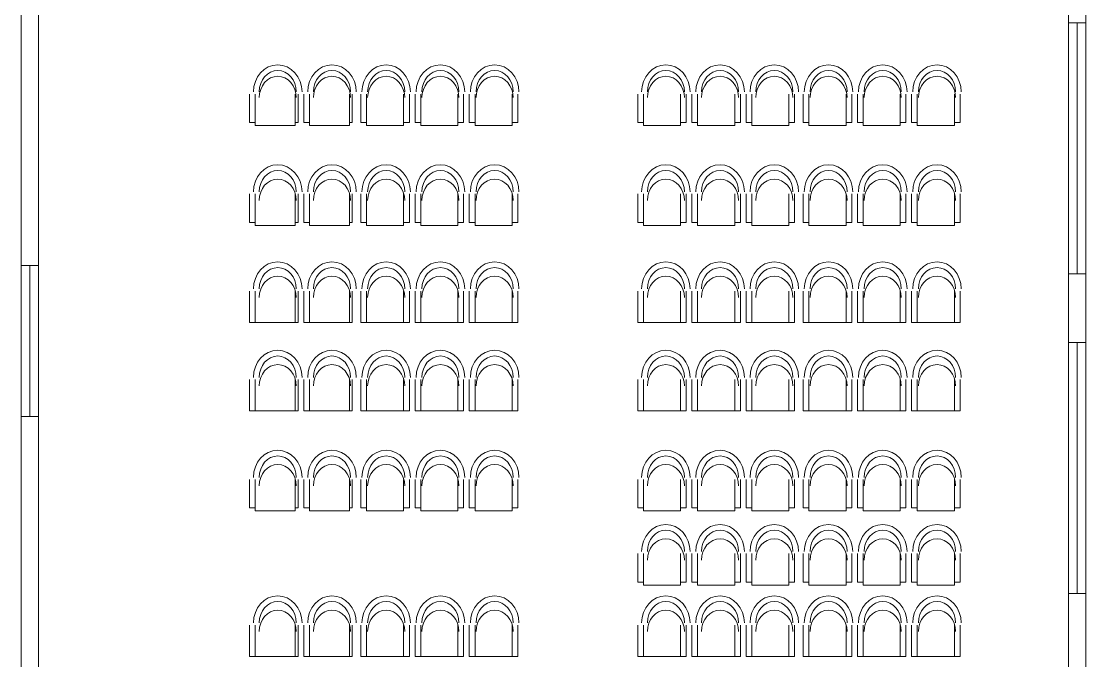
# Model space of a CAD drawing. Header units: inches. Extents: x 1969 to 240164, y 1364 to 46451.
# Drawn here: x 30834 to 32106, y 20771 to 21535 of the extents above; entities that cross this region are included whole.
import ezdxf

# ---------------------------------------------------------------- set-up
doc = ezdxf.new("R2010")
doc.units = ezdxf.units.IN
doc.header["$MEASUREMENT"] = 0
doc.layers.add('PDF_0', color=7, linetype='Continuous')

msp = doc.modelspace()

# ---------------------------------------------------------------- linework, layer by layer
at = {"layer": 'PDF_0', "lineweight": 0}
for points in [[(30854.5, 20346.7), (30854.5, 20527.3), (30854.5, 20765.9), (30854.5, 21062.5), (30854.5, 21243.1), (30834.1, 21243.1), (30834.1, 21686.3), (30834.1, 21880.6), (30834.1, 21982.8), (30854.5, 21982.8), (30834.1, 21982.8), (30834.1, 22163.5), (30854.5, 22163.5), (30834.1, 22163.5), (30854.5, 22163.5), (30834.1, 22163.5), (30854.5, 22163.5), (30854.5, 21982.8), (30834.1, 21982.8), (30854.5, 21982.8), (30854.5, 21880.6), (30854.5, 21686.3), (30854.5, 21243.1)], [(32085.1, 21771.5), (32085.1, 21532.9)], [(32105.5, 21771.5), (32105.5, 21532.9)], [(32085.1, 21532.9), (32105.5, 21532.9)], [(32105.5, 21532.9), (32085.1, 21532.9)], [(32085.1, 21532.9), (32105.5, 21532.9)], [(32105.5, 21532.9), (32085.1, 21532.9)], [(32085.1, 21532.9), (32085.1, 21232.9)], [(32095.3, 21532.9), (32095.3, 21232.9)], [(32105.5, 21532.9), (32105.5, 21232.9)], [(31106.8, 21447.7), (31106.8, 21413.6), (31113.6, 21413.6)], [(31161.3, 21447.7), (31161.3, 21410.2), (31113.6, 21410.2), (31113.6, 21447.7)], [(31164.7, 21447.7), (31164.7, 21413.6), (31161.3, 21413.6)], [(31171.5, 21447.7), (31171.5, 21413.6), (31178.4, 21413.6)], [(31226.1, 21447.7), (31226.1, 21410.2), (31178.4, 21410.2), (31178.4, 21447.7)], [(31229.5, 21447.7), (31229.5, 21413.6), (31226.1, 21413.6)], [(31239.7, 21447.7), (31239.7, 21413.6), (31246.5, 21413.6)], [(31290.8, 21447.7), (31290.8, 21410.2), (31246.5, 21410.2), (31246.5, 21447.7)], [(31297.7, 21447.7), (31297.7, 21413.6), (31290.8, 21413.6)], [(31304.5, 21447.7), (31304.5, 21413.6), (31311.3, 21413.6)], [(31355.6, 21447.7), (31355.6, 21410.2), (31311.3, 21410.2), (31311.3, 21447.7)], [(31362.4, 21447.7), (31362.4, 21413.6), (31355.6, 21413.6)], [(31369.2, 21447.7), (31369.2, 21413.6), (31376.1, 21413.6)], [(31420.4, 21447.7), (31420.4, 21410.2), (31376.1, 21410.2), (31376.1, 21447.7)], [(31427.2, 21447.7), (31427.2, 21413.6), (31420.4, 21413.6)], [(31570.4, 21447.7), (31570.4, 21413.6), (31577.2, 21413.6)], [(31577.2, 21447.7), (31577.2, 21410.2), (31621.5, 21410.2), (31621.5, 21447.7)], [(31628.3, 21447.7), (31628.3, 21413.6), (31621.5, 21413.6)], [(31635.1, 21447.7), (31635.1, 21413.6), (31641.9, 21413.6)], [(31641.9, 21447.7), (31641.9, 21410.2), (31686.3, 21410.2), (31686.3, 21447.7)], [(31693.1, 21447.7), (31693.1, 21413.6), (31686.3, 21413.6)], [(31699.9, 21447.7), (31699.9, 21413.6), (31706.7, 21413.6)], [(31706.7, 21447.7), (31706.7, 21410.2), (31751, 21410.2), (31751, 21447.7)], [(31757.8, 21447.7), (31757.8, 21413.6), (31751, 21413.6)], [(31768.1, 21447.7), (31768.1, 21413.6), (31774.9, 21413.6)], [(31774.9, 21447.7), (31774.9, 21410.2), (31819.2, 21410.2), (31819.2, 21447.7)], [(31826, 21447.7), (31826, 21413.6), (31819.2, 21413.6)], [(31832.8, 21447.7), (31832.8, 21413.6), (31839.6, 21413.6)], [(31839.6, 21447.7), (31839.6, 21410.2), (31884, 21410.2), (31884, 21447.7)], [(31890.8, 21447.7), (31890.8, 21413.6), (31884, 21413.6)], [(31897.6, 21447.7), (31897.6, 21413.6), (31904.4, 21413.6)], [(31904.4, 21447.7), (31904.4, 21410.2), (31948.7, 21410.2), (31948.7, 21447.7)], [(31955.5, 21447.7), (31955.5, 21413.6), (31948.7, 21413.6)], [(31106.8, 21328.4), (31106.8, 21294.3), (31113.6, 21294.3)], [(31161.3, 21328.4), (31161.3, 21290.9), (31113.6, 21290.9), (31113.6, 21328.4)], [(31164.7, 21328.4), (31164.7, 21294.3), (31161.3, 21294.3)], [(31171.5, 21328.4), (31171.5, 21294.3), (31178.4, 21294.3)], [(31226.1, 21328.4), (31226.1, 21290.9), (31178.4, 21290.9), (31178.4, 21328.4)], [(31229.5, 21328.4), (31229.5, 21294.3), (31226.1, 21294.3)], [(31239.7, 21328.4), (31239.7, 21294.3), (31246.5, 21294.3)], [(31290.8, 21328.4), (31290.8, 21290.9), (31246.5, 21290.9), (31246.5, 21328.4)], [(31297.7, 21328.4), (31297.7, 21294.3), (31290.8, 21294.3)], [(31304.5, 21328.4), (31304.5, 21294.3), (31311.3, 21294.3)], [(31355.6, 21328.4), (31355.6, 21290.9), (31311.3, 21290.9), (31311.3, 21328.4)], [(31362.4, 21328.4), (31362.4, 21294.3), (31355.6, 21294.3)], [(31369.2, 21328.4), (31369.2, 21294.3), (31376.1, 21294.3)], [(31420.4, 21328.4), (31420.4, 21290.9), (31376.1, 21290.9), (31376.1, 21328.4)], [(31427.2, 21328.4), (31427.2, 21294.3), (31420.4, 21294.3)], [(31570.4, 21328.4), (31570.4, 21294.3), (31577.2, 21294.3)], [(31577.2, 21328.4), (31577.2, 21290.9), (31621.5, 21290.9), (31621.5, 21328.4)], [(31628.3, 21328.4), (31628.3, 21294.3), (31621.5, 21294.3)], [(31635.1, 21328.4), (31635.1, 21294.3), (31641.9, 21294.3)], [(31641.9, 21328.4), (31641.9, 21290.9), (31686.3, 21290.9), (31686.3, 21328.4)], [(31693.1, 21328.4), (31693.1, 21294.3), (31686.3, 21294.3)], [(31699.9, 21328.4), (31699.9, 21294.3), (31706.7, 21294.3)], [(31706.7, 21328.4), (31706.7, 21290.9), (31751, 21290.9), (31751, 21328.4)], [(31757.8, 21328.4), (31757.8, 21294.3), (31751, 21294.3)], [(31768.1, 21328.4), (31768.1, 21294.3), (31774.9, 21294.3)], [(31774.9, 21328.4), (31774.9, 21290.9), (31819.2, 21290.9), (31819.2, 21328.4)], [(31826, 21328.4), (31826, 21294.3), (31819.2, 21294.3)], [(31832.8, 21328.4), (31832.8, 21294.3), (31839.6, 21294.3)], [(31839.6, 21328.4), (31839.6, 21290.9), (31884, 21290.9), (31884, 21328.4)], [(31890.8, 21328.4), (31890.8, 21294.3), (31884, 21294.3)], [(31897.6, 21328.4), (31897.6, 21294.3), (31904.4, 21294.3)], [(31904.4, 21328.4), (31904.4, 21290.9), (31948.7, 21290.9), (31948.7, 21328.4)], [(31955.5, 21328.4), (31955.5, 21294.3), (31948.7, 21294.3)], [(30834.1, 21062.5), (30834.1, 21243.1)], [(30844.3, 21062.5), (30844.3, 21243.1)], [(32085.1, 21232.9), (32085.1, 21151.1)], [(32085.1, 21232.9), (32085.1, 21151.1)], [(32085.1, 21232.9), (32085.1, 21151.1)], [(32085.1, 21232.9), (32105.5, 21232.9), (32105.5, 21151.1), (32105.5, 20851.1)], [(31106.8, 21212.5), (31106.8, 21175), (31113.6, 21175)], [(31161.3, 21212.5), (31161.3, 21175), (31113.6, 21175), (31113.6, 21212.5)], [(31164.7, 21212.5), (31164.7, 21175), (31161.3, 21175)], [(31171.5, 21212.5), (31171.5, 21175), (31178.4, 21175)], [(31226.1, 21212.5), (31226.1, 21175), (31178.4, 21175), (31178.4, 21212.5)], [(31229.5, 21212.5), (31229.5, 21175), (31226.1, 21175)], [(31239.7, 21212.5), (31239.7, 21175), (31246.5, 21175)], [(31290.8, 21212.5), (31290.8, 21175), (31246.5, 21175), (31246.5, 21212.5)], [(31297.7, 21212.5), (31297.7, 21175), (31290.8, 21175)], [(31304.5, 21212.5), (31304.5, 21175), (31311.3, 21175)], [(31355.6, 21212.5), (31355.6, 21175), (31311.3, 21175), (31311.3, 21212.5)], [(31362.4, 21212.5), (31362.4, 21175), (31355.6, 21175)], [(31369.2, 21212.5), (31369.2, 21175), (31376.1, 21175)], [(31420.4, 21212.5), (31420.4, 21175), (31376.1, 21175), (31376.1, 21212.5)], [(31427.2, 21212.5), (31427.2, 21175), (31420.4, 21175)], [(31570.4, 21212.5), (31570.4, 21175), (31577.2, 21175)], [(31577.2, 21212.5), (31577.2, 21175), (31621.5, 21175), (31621.5, 21212.5)], [(31628.3, 21212.5), (31628.3, 21175), (31621.5, 21175)], [(31635.1, 21212.5), (31635.1, 21175), (31641.9, 21175)], [(31641.9, 21212.5), (31641.9, 21175), (31686.3, 21175), (31686.3, 21212.5)], [(31693.1, 21212.5), (31693.1, 21175), (31686.3, 21175)], [(31699.9, 21212.5), (31699.9, 21175), (31706.7, 21175)], [(31706.7, 21212.5), (31706.7, 21175), (31751, 21175), (31751, 21212.5)], [(31757.8, 21212.5), (31757.8, 21175), (31751, 21175)], [(31768.1, 21212.5), (31768.1, 21175), (31774.9, 21175)], [(31774.9, 21212.5), (31774.9, 21175), (31819.2, 21175), (31819.2, 21212.5)], [(31826, 21212.5), (31826, 21175), (31819.2, 21175)], [(31832.8, 21212.5), (31832.8, 21175), (31839.6, 21175)], [(31839.6, 21212.5), (31839.6, 21175), (31884, 21175), (31884, 21212.5)], [(31890.8, 21212.5), (31890.8, 21175), (31884, 21175)], [(31897.6, 21212.5), (31897.6, 21175), (31904.4, 21175)], [(31904.4, 21212.5), (31904.4, 21175), (31948.7, 21175), (31948.7, 21212.5)], [(31955.5, 21212.5), (31955.5, 21175), (31948.7, 21175)], [(32085.1, 21151.1), (32105.5, 21151.1)], [(32085.1, 21151.1), (32105.5, 21151.1)], [(32085.1, 20851.1), (32085.1, 21151.1)], [(32095.3, 20851.1), (32095.3, 21151.1)], [(31106.8, 21106.8), (31106.8, 21069.3), (31113.6, 21069.3)], [(31161.3, 21106.8), (31161.3, 21069.3), (31113.6, 21069.3), (31113.6, 21106.8)], [(31164.7, 21106.8), (31164.7, 21069.3), (31161.3, 21069.3)], [(31171.5, 21106.8), (31171.5, 21069.3), (31178.4, 21069.3)], [(31226.1, 21106.8), (31226.1, 21069.3), (31178.4, 21069.3), (31178.4, 21106.8)], [(31229.5, 21106.8), (31229.5, 21069.3), (31226.1, 21069.3)], [(31239.7, 21106.8), (31239.7, 21069.3), (31246.5, 21069.3)], [(31290.8, 21106.8), (31290.8, 21069.3), (31246.5, 21069.3), (31246.5, 21106.8)], [(31297.7, 21106.8), (31297.7, 21069.3), (31290.8, 21069.3)], [(31304.5, 21106.8), (31304.5, 21069.3), (31311.3, 21069.3)], [(31355.6, 21106.8), (31355.6, 21069.3), (31311.3, 21069.3), (31311.3, 21106.8)], [(31362.4, 21106.8), (31362.4, 21069.3), (31355.6, 21069.3)], [(31369.2, 21106.8), (31369.2, 21069.3), (31376.1, 21069.3)], [(31420.4, 21106.8), (31420.4, 21069.3), (31376.1, 21069.3), (31376.1, 21106.8)], [(31427.2, 21106.8), (31427.2, 21069.3), (31420.4, 21069.3)], [(31570.4, 21106.8), (31570.4, 21069.3), (31577.2, 21069.3)], [(31577.2, 21106.8), (31577.2, 21069.3), (31621.5, 21069.3), (31621.5, 21106.8)], [(31628.3, 21106.8), (31628.3, 21069.3), (31621.5, 21069.3)], [(31635.1, 21106.8), (31635.1, 21069.3), (31641.9, 21069.3)], [(31641.9, 21106.8), (31641.9, 21069.3), (31686.3, 21069.3), (31686.3, 21106.8)], [(31693.1, 21106.8), (31693.1, 21069.3), (31686.3, 21069.3)], [(31699.9, 21106.8), (31699.9, 21069.3), (31706.7, 21069.3)], [(31706.7, 21106.8), (31706.7, 21069.3), (31751, 21069.3), (31751, 21106.8)], [(31757.8, 21106.8), (31757.8, 21069.3), (31751, 21069.3)], [(31768.1, 21106.8), (31768.1, 21069.3), (31774.9, 21069.3)], [(31774.9, 21106.8), (31774.9, 21069.3), (31819.2, 21069.3), (31819.2, 21106.8)], [(31826, 21106.8), (31826, 21069.3), (31819.2, 21069.3)], [(31832.8, 21106.8), (31832.8, 21069.3), (31839.6, 21069.3)], [(31839.6, 21106.8), (31839.6, 21069.3), (31884, 21069.3), (31884, 21106.8)], [(31890.8, 21106.8), (31890.8, 21069.3), (31884, 21069.3)], [(31897.6, 21106.8), (31897.6, 21069.3), (31904.4, 21069.3)], [(31904.4, 21106.8), (31904.4, 21069.3), (31948.7, 21069.3), (31948.7, 21106.8)], [(31955.5, 21106.8), (31955.5, 21069.3), (31948.7, 21069.3)], [(30854.5, 20527.3), (30834.1, 20527.3), (30834.1, 20765.9), (30834.1, 21062.5), (30854.5, 21062.5)], [(31106.8, 20987.5), (31106.8, 20953.4), (31113.6, 20953.4)], [(31161.3, 20987.5), (31161.3, 20950), (31113.6, 20950), (31113.6, 20987.5)], [(31164.7, 20987.5), (31164.7, 20953.4), (31161.3, 20953.4)], [(31171.5, 20987.5), (31171.5, 20953.4), (31178.4, 20953.4)], [(31226.1, 20987.5), (31226.1, 20950), (31178.4, 20950), (31178.4, 20987.5)], [(31229.5, 20987.5), (31229.5, 20953.4), (31226.1, 20953.4)], [(31239.7, 20987.5), (31239.7, 20953.4), (31246.5, 20953.4)], [(31290.8, 20987.5), (31290.8, 20950), (31246.5, 20950), (31246.5, 20987.5)], [(31297.7, 20987.5), (31297.7, 20953.4), (31290.8, 20953.4)], [(31304.5, 20987.5), (31304.5, 20953.4), (31311.3, 20953.4)], [(31355.6, 20987.5), (31355.6, 20950), (31311.3, 20950), (31311.3, 20987.5)], [(31362.4, 20987.5), (31362.4, 20953.4), (31355.6, 20953.4)], [(31369.2, 20987.5), (31369.2, 20953.4), (31376.1, 20953.4)], [(31420.4, 20987.5), (31420.4, 20950), (31376.1, 20950), (31376.1, 20987.5)], [(31427.2, 20987.5), (31427.2, 20953.4), (31420.4, 20953.4)], [(31570.4, 20987.5), (31570.4, 20953.4), (31577.2, 20953.4)], [(31577.2, 20987.5), (31577.2, 20950), (31621.5, 20950), (31621.5, 20987.5)], [(31628.3, 20987.5), (31628.3, 20953.4), (31621.5, 20953.4)], [(31635.1, 20987.5), (31635.1, 20953.4), (31641.9, 20953.4)], [(31641.9, 20987.5), (31641.9, 20950), (31686.3, 20950), (31686.3, 20987.5)], [(31693.1, 20987.5), (31693.1, 20953.4), (31686.3, 20953.4)], [(31699.9, 20987.5), (31699.9, 20953.4), (31706.7, 20953.4)], [(31706.7, 20987.5), (31706.7, 20950), (31751, 20950), (31751, 20987.5)], [(31757.8, 20987.5), (31757.8, 20953.4), (31751, 20953.4)], [(31768.1, 20987.5), (31768.1, 20953.4), (31774.9, 20953.4)], [(31774.9, 20987.5), (31774.9, 20950), (31819.2, 20950), (31819.2, 20987.5)], [(31826, 20987.5), (31826, 20953.4), (31819.2, 20953.4)], [(31832.8, 20987.5), (31832.8, 20953.4), (31839.6, 20953.4)], [(31839.6, 20987.5), (31839.6, 20950), (31884, 20950), (31884, 20987.5)], [(31890.8, 20987.5), (31890.8, 20953.4), (31884, 20953.4)], [(31897.6, 20987.5), (31897.6, 20953.4), (31904.4, 20953.4)], [(31904.4, 20987.5), (31904.4, 20950), (31948.7, 20950), (31948.7, 20987.5)], [(31955.5, 20987.5), (31955.5, 20953.4), (31948.7, 20953.4)], [(31570.4, 20898.9), (31570.4, 20864.8), (31577.2, 20864.8)], [(31577.2, 20898.9), (31577.2, 20861.4), (31621.5, 20861.4), (31621.5, 20898.9)], [(31628.3, 20898.9), (31628.3, 20864.8), (31621.5, 20864.8)], [(31635.1, 20898.9), (31635.1, 20864.8), (31641.9, 20864.8)], [(31641.9, 20898.9), (31641.9, 20861.4), (31686.3, 20861.4), (31686.3, 20898.9)], [(31693.1, 20898.9), (31693.1, 20864.8), (31686.3, 20864.8)], [(31699.9, 20898.9), (31699.9, 20864.8), (31706.7, 20864.8)], [(31706.7, 20898.9), (31706.7, 20861.4), (31751, 20861.4), (31751, 20898.9)], [(31757.8, 20898.9), (31757.8, 20864.8), (31751, 20864.8)], [(31768.1, 20898.9), (31768.1, 20864.8), (31774.9, 20864.8)], [(31774.9, 20898.9), (31774.9, 20861.4), (31819.2, 20861.4), (31819.2, 20898.9)], [(31826, 20898.9), (31826, 20864.8), (31819.2, 20864.8)], [(31832.8, 20898.9), (31832.8, 20864.8), (31839.6, 20864.8)], [(31839.6, 20898.9), (31839.6, 20861.4), (31884, 20861.4), (31884, 20898.9)], [(31890.8, 20898.9), (31890.8, 20864.8), (31884, 20864.8)], [(31897.6, 20898.9), (31897.6, 20864.8), (31904.4, 20864.8)], [(31904.4, 20898.9), (31904.4, 20861.4), (31948.7, 20861.4), (31948.7, 20898.9)], [(31955.5, 20898.9), (31955.5, 20864.8), (31948.7, 20864.8)], [(32085.1, 20585.3), (32105.5, 20585.3), (32085.1, 20585.3), (32105.5, 20585.3), (32105.5, 20851.1), (32085.1, 20851.1), (32085.1, 20585.3), (32085.1, 20285.3), (32105.5, 20285.3), (32085.1, 20285.3), (32105.5, 20285.3), (32085.1, 20285.3), (32105.5, 20285.3), (32105.5, 20104.6), (32105.5, 20067.1), (32085.1, 20067.1), (32085.1, 20104.6)], [(31106.8, 20813.6), (31106.8, 20776.1), (31113.6, 20776.1)], [(31161.3, 20813.6), (31161.3, 20776.1), (31113.6, 20776.1), (31113.6, 20813.6)], [(31164.7, 20813.6), (31164.7, 20776.1), (31161.3, 20776.1)], [(31171.5, 20813.6), (31171.5, 20776.1), (31178.4, 20776.1)], [(31226.1, 20813.6), (31226.1, 20776.1), (31178.4, 20776.1), (31178.4, 20813.6)], [(31229.5, 20813.6), (31229.5, 20776.1), (31226.1, 20776.1)], [(31239.7, 20813.6), (31239.7, 20776.1), (31246.5, 20776.1)], [(31290.8, 20813.6), (31290.8, 20776.1), (31246.5, 20776.1), (31246.5, 20813.6)], [(31297.7, 20813.6), (31297.7, 20776.1), (31290.8, 20776.1)], [(31304.5, 20813.6), (31304.5, 20776.1), (31311.3, 20776.1)], [(31355.6, 20813.6), (31355.6, 20776.1), (31311.3, 20776.1), (31311.3, 20813.6)], [(31362.4, 20813.6), (31362.4, 20776.1), (31355.6, 20776.1)], [(31369.2, 20813.6), (31369.2, 20776.1), (31376.1, 20776.1)], [(31420.4, 20813.6), (31420.4, 20776.1), (31376.1, 20776.1), (31376.1, 20813.6)], [(31427.2, 20813.6), (31427.2, 20776.1), (31420.4, 20776.1)], [(31570.4, 20813.6), (31570.4, 20776.1), (31577.2, 20776.1)], [(31577.2, 20813.6), (31577.2, 20776.1), (31621.5, 20776.1), (31621.5, 20813.6)], [(31628.3, 20813.6), (31628.3, 20776.1), (31621.5, 20776.1)], [(31635.1, 20813.6), (31635.1, 20776.1), (31641.9, 20776.1)], [(31641.9, 20813.6), (31641.9, 20776.1), (31686.3, 20776.1), (31686.3, 20813.6)], [(31693.1, 20813.6), (31693.1, 20776.1), (31686.3, 20776.1)], [(31699.9, 20813.6), (31699.9, 20776.1), (31706.7, 20776.1)], [(31706.7, 20813.6), (31706.7, 20776.1), (31751, 20776.1), (31751, 20813.6)], [(31757.8, 20813.6), (31757.8, 20776.1), (31751, 20776.1)], [(31768.1, 20813.6), (31768.1, 20776.1), (31774.9, 20776.1)], [(31774.9, 20813.6), (31774.9, 20776.1), (31819.2, 20776.1), (31819.2, 20813.6)], [(31826, 20813.6), (31826, 20776.1), (31819.2, 20776.1)], [(31832.8, 20813.6), (31832.8, 20776.1), (31839.6, 20776.1)], [(31839.6, 20813.6), (31839.6, 20776.1), (31884, 20776.1), (31884, 20813.6)], [(31890.8, 20813.6), (31890.8, 20776.1), (31884, 20776.1)], [(31897.6, 20813.6), (31897.6, 20776.1), (31904.4, 20776.1)], [(31904.4, 20813.6), (31904.4, 20776.1), (31948.7, 20776.1), (31948.7, 20813.6)], [(31955.5, 20813.6), (31955.5, 20776.1), (31948.7, 20776.1)]]:
    msp.add_lwpolyline(points, dxfattribs=at)
for points in [[(32105.5, 21151.1), (32105.5, 21232.9)], [(32085.1, 20851.1), (32105.5, 20851.1)], [(32085.1, 20851.1), (32105.5, 20851.1)]]:
    msp.add_lwpolyline(points, close=True, dxfattribs=at)
for points in [[(31140.4, 21482.6), (31124.4, 21482.6), (31111.4, 21468.1), (31111.4, 21450.2)], [(31140.4, 21475.8), (31128.2, 21475.8), (31118.3, 21464.3), (31118.3, 21450.2)], [(31169.4, 21450.2), (31169.4, 21468.1), (31156.4, 21482.6), (31140.4, 21482.6)], [(31162.6, 21450.2), (31162.6, 21464.3), (31152.6, 21475.8), (31140.4, 21475.8)], [(31205.2, 21482.6), (31189.2, 21482.6), (31176.2, 21468.1), (31176.2, 21450.2)], [(31205.2, 21475.8), (31192.9, 21475.8), (31183, 21464.3), (31183, 21450.2)], [(31234.2, 21450.2), (31234.2, 21468.1), (31221.2, 21482.6), (31205.2, 21482.6)], [(31227.3, 21450.2), (31227.3, 21464.3), (31217.4, 21475.8), (31205.2, 21475.8)], [(31269.9, 21482.6), (31253.9, 21482.6), (31241, 21468.1), (31241, 21450.2)], [(31269.9, 21475.8), (31257.7, 21475.8), (31247.8, 21464.3), (31247.8, 21450.2)], [(31298.9, 21450.2), (31298.9, 21468.1), (31285.9, 21482.6), (31269.9, 21482.6)], [(31292.1, 21450.2), (31292.1, 21464.3), (31282.2, 21475.8), (31269.9, 21475.8)], [(31334.7, 21482.6), (31318.7, 21482.6), (31305.7, 21468.1), (31305.7, 21450.2)], [(31334.7, 21475.8), (31322.5, 21475.8), (31312.6, 21464.3), (31312.6, 21450.2)], [(31363.7, 21450.2), (31363.7, 21468.1), (31350.7, 21482.6), (31334.7, 21482.6)], [(31356.9, 21450.2), (31356.9, 21464.3), (31347, 21475.8), (31334.7, 21475.8)], [(31399.5, 21482.6), (31383.5, 21482.6), (31370.5, 21468.1), (31370.5, 21450.2)], [(31399.5, 21475.8), (31387.2, 21475.8), (31377.3, 21464.3), (31377.3, 21450.2)], [(31428.5, 21450.2), (31428.5, 21468.1), (31415.5, 21482.6), (31399.5, 21482.6)], [(31421.6, 21450.2), (31421.6, 21464.3), (31411.7, 21475.8), (31399.5, 21475.8)], [(31604, 21482.6), (31588, 21482.6), (31575, 21468.1), (31575, 21450.2)], [(31604, 21475.8), (31591.8, 21475.8), (31581.9, 21464.3), (31581.9, 21450.2)], [(31633, 21450.2), (31633, 21468.1), (31620, 21482.6), (31604, 21482.6)], [(31626.2, 21450.2), (31626.2, 21464.3), (31616.3, 21475.8), (31604, 21475.8)], [(31668.8, 21482.6), (31652.8, 21482.6), (31639.8, 21468.1), (31639.8, 21450.2)], [(31668.8, 21475.8), (31656.5, 21475.8), (31646.6, 21464.3), (31646.6, 21450.2)], [(31697.8, 21450.2), (31697.8, 21468.1), (31684.8, 21482.6), (31668.8, 21482.6)], [(31690.9, 21450.2), (31690.9, 21464.3), (31681, 21475.8), (31668.8, 21475.8)], [(31733.5, 21482.6), (31717.5, 21482.6), (31704.6, 21468.1), (31704.6, 21450.2)], [(31733.5, 21475.8), (31721.3, 21475.8), (31711.4, 21464.3), (31711.4, 21450.2)], [(31762.5, 21450.2), (31762.5, 21468.1), (31749.6, 21482.6), (31733.5, 21482.6)], [(31755.7, 21450.2), (31755.7, 21464.3), (31745.8, 21475.8), (31733.5, 21475.8)], [(31798.3, 21482.6), (31782.3, 21482.6), (31769.3, 21468.1), (31769.3, 21450.2)], [(31798.3, 21475.8), (31786.1, 21475.8), (31776.2, 21464.3), (31776.2, 21450.2)], [(31827.3, 21450.2), (31827.3, 21468.1), (31814.3, 21482.6), (31798.3, 21482.6)], [(31820.5, 21450.2), (31820.5, 21464.3), (31810.6, 21475.8), (31798.3, 21475.8)], [(31863.1, 21482.6), (31847.1, 21482.6), (31834.1, 21468.1), (31834.1, 21450.2)], [(31863.1, 21475.8), (31850.8, 21475.8), (31840.9, 21464.3), (31840.9, 21450.2)], [(31892.1, 21450.2), (31892.1, 21468.1), (31879.1, 21482.6), (31863.1, 21482.6)], [(31885.2, 21450.2), (31885.2, 21464.3), (31875.3, 21475.8), (31863.1, 21475.8)], [(31927.9, 21482.6), (31911.8, 21482.6), (31898.9, 21468.1), (31898.9, 21450.2)], [(31927.9, 21475.8), (31915.6, 21475.8), (31905.7, 21464.3), (31905.7, 21450.2)], [(31956.8, 21450.2), (31956.8, 21468.1), (31943.9, 21482.6), (31927.9, 21482.6)], [(31950, 21450.2), (31950, 21464.3), (31940.1, 21475.8), (31927.9, 21475.8)], [(31140.4, 21468.9), (31128.2, 21468.9), (31118.3, 21457.5), (31118.3, 21443.4)], [(31162.6, 21443.4), (31162.6, 21457.5), (31152.6, 21468.9), (31140.4, 21468.9)], [(31205.2, 21468.9), (31192.9, 21468.9), (31183, 21457.5), (31183, 21443.4)], [(31227.3, 21443.4), (31227.3, 21457.5), (31217.4, 21468.9), (31205.2, 21468.9)], [(31269.9, 21468.9), (31257.7, 21468.9), (31247.8, 21457.5), (31247.8, 21443.4)], [(31292.1, 21443.4), (31292.1, 21457.5), (31282.2, 21468.9), (31269.9, 21468.9)], [(31334.7, 21468.9), (31322.5, 21468.9), (31312.6, 21457.5), (31312.6, 21443.4)], [(31356.9, 21443.4), (31356.9, 21457.5), (31347, 21468.9), (31334.7, 21468.9)], [(31399.5, 21468.9), (31387.2, 21468.9), (31377.3, 21457.5), (31377.3, 21443.4)], [(31421.6, 21443.4), (31421.6, 21457.5), (31411.7, 21468.9), (31399.5, 21468.9)], [(31604, 21468.9), (31591.8, 21468.9), (31581.9, 21457.5), (31581.9, 21443.4)], [(31626.2, 21443.4), (31626.2, 21457.5), (31616.3, 21468.9), (31604, 21468.9)], [(31668.8, 21468.9), (31656.5, 21468.9), (31646.6, 21457.5), (31646.6, 21443.4)], [(31690.9, 21443.4), (31690.9, 21457.5), (31681, 21468.9), (31668.8, 21468.9)], [(31733.5, 21468.9), (31721.3, 21468.9), (31711.4, 21457.5), (31711.4, 21443.4)], [(31755.7, 21443.4), (31755.7, 21457.5), (31745.8, 21468.9), (31733.5, 21468.9)], [(31798.3, 21468.9), (31786.1, 21468.9), (31776.2, 21457.5), (31776.2, 21443.4)], [(31820.5, 21443.4), (31820.5, 21457.5), (31810.6, 21468.9), (31798.3, 21468.9)], [(31863.1, 21468.9), (31850.8, 21468.9), (31840.9, 21457.5), (31840.9, 21443.4)], [(31885.2, 21443.4), (31885.2, 21457.5), (31875.3, 21468.9), (31863.1, 21468.9)], [(31927.9, 21468.9), (31915.6, 21468.9), (31905.7, 21457.5), (31905.7, 21443.4)], [(31950, 21443.4), (31950, 21457.5), (31940.1, 21468.9), (31927.9, 21468.9)], [(31140.4, 21363.3), (31124.4, 21363.3), (31111.4, 21348.8), (31111.4, 21330.9)], [(31169.4, 21330.9), (31169.4, 21348.8), (31156.4, 21363.3), (31140.4, 21363.3)], [(31205.2, 21363.3), (31189.2, 21363.3), (31176.2, 21348.8), (31176.2, 21330.9)], [(31234.2, 21330.9), (31234.2, 21348.8), (31221.2, 21363.3), (31205.2, 21363.3)], [(31269.9, 21363.3), (31253.9, 21363.3), (31241, 21348.8), (31241, 21330.9)], [(31298.9, 21330.9), (31298.9, 21348.8), (31285.9, 21363.3), (31269.9, 21363.3)], [(31334.7, 21363.3), (31318.7, 21363.3), (31305.7, 21348.8), (31305.7, 21330.9)], [(31363.7, 21330.9), (31363.7, 21348.8), (31350.7, 21363.3), (31334.7, 21363.3)], [(31399.5, 21363.3), (31383.5, 21363.3), (31370.5, 21348.8), (31370.5, 21330.9)], [(31428.5, 21330.9), (31428.5, 21348.8), (31415.5, 21363.3), (31399.5, 21363.3)], [(31604, 21363.3), (31588, 21363.3), (31575, 21348.8), (31575, 21330.9)], [(31633, 21330.9), (31633, 21348.8), (31620, 21363.3), (31604, 21363.3)], [(31668.8, 21363.3), (31652.8, 21363.3), (31639.8, 21348.8), (31639.8, 21330.9)], [(31697.8, 21330.9), (31697.8, 21348.8), (31684.8, 21363.3), (31668.8, 21363.3)], [(31733.5, 21363.3), (31717.5, 21363.3), (31704.6, 21348.8), (31704.6, 21330.9)], [(31762.5, 21330.9), (31762.5, 21348.8), (31749.6, 21363.3), (31733.5, 21363.3)], [(31798.3, 21363.3), (31782.3, 21363.3), (31769.3, 21348.8), (31769.3, 21330.9)], [(31827.3, 21330.9), (31827.3, 21348.8), (31814.3, 21363.3), (31798.3, 21363.3)], [(31863.1, 21363.3), (31847.1, 21363.3), (31834.1, 21348.8), (31834.1, 21330.9)], [(31892.1, 21330.9), (31892.1, 21348.8), (31879.1, 21363.3), (31863.1, 21363.3)], [(31927.9, 21363.3), (31911.8, 21363.3), (31898.9, 21348.8), (31898.9, 21330.9)], [(31956.8, 21330.9), (31956.8, 21348.8), (31943.9, 21363.3), (31927.9, 21363.3)], [(31140.4, 21356.4), (31128.2, 21356.4), (31118.3, 21345), (31118.3, 21330.9)], [(31162.6, 21330.9), (31162.6, 21345), (31152.6, 21356.4), (31140.4, 21356.4)], [(31205.2, 21356.4), (31192.9, 21356.4), (31183, 21345), (31183, 21330.9)], [(31227.3, 21330.9), (31227.3, 21345), (31217.4, 21356.4), (31205.2, 21356.4)], [(31269.9, 21356.4), (31257.7, 21356.4), (31247.8, 21345), (31247.8, 21330.9)], [(31292.1, 21330.9), (31292.1, 21345), (31282.2, 21356.4), (31269.9, 21356.4)], [(31334.7, 21356.4), (31322.5, 21356.4), (31312.6, 21345), (31312.6, 21330.9)], [(31356.9, 21330.9), (31356.9, 21345), (31347, 21356.4), (31334.7, 21356.4)], [(31399.5, 21356.4), (31387.2, 21356.4), (31377.3, 21345), (31377.3, 21330.9)], [(31421.6, 21330.9), (31421.6, 21345), (31411.7, 21356.4), (31399.5, 21356.4)], [(31604, 21356.4), (31591.8, 21356.4), (31581.9, 21345), (31581.9, 21330.9)], [(31626.2, 21330.9), (31626.2, 21345), (31616.3, 21356.4), (31604, 21356.4)], [(31668.8, 21356.4), (31656.5, 21356.4), (31646.6, 21345), (31646.6, 21330.9)], [(31690.9, 21330.9), (31690.9, 21345), (31681, 21356.4), (31668.8, 21356.4)], [(31733.5, 21356.4), (31721.3, 21356.4), (31711.4, 21345), (31711.4, 21330.9)], [(31755.7, 21330.9), (31755.7, 21345), (31745.8, 21356.4), (31733.5, 21356.4)], [(31798.3, 21356.4), (31786.1, 21356.4), (31776.2, 21345), (31776.2, 21330.9)], [(31820.5, 21330.9), (31820.5, 21345), (31810.6, 21356.4), (31798.3, 21356.4)], [(31863.1, 21356.4), (31850.8, 21356.4), (31840.9, 21345), (31840.9, 21330.9)], [(31885.2, 21330.9), (31885.2, 21345), (31875.3, 21356.4), (31863.1, 21356.4)], [(31927.9, 21356.4), (31915.6, 21356.4), (31905.7, 21345), (31905.7, 21330.9)], [(31950, 21330.9), (31950, 21345), (31940.1, 21356.4), (31927.9, 21356.4)], [(31140.4, 21346.2), (31128.2, 21346.2), (31118.3, 21334.8), (31118.3, 21320.6)], [(31162.6, 21320.6), (31162.6, 21334.8), (31152.6, 21346.2), (31140.4, 21346.2)], [(31205.2, 21346.2), (31192.9, 21346.2), (31183, 21334.8), (31183, 21320.6)], [(31227.3, 21320.6), (31227.3, 21334.8), (31217.4, 21346.2), (31205.2, 21346.2)], [(31269.9, 21346.2), (31257.7, 21346.2), (31247.8, 21334.8), (31247.8, 21320.6)], [(31292.1, 21320.6), (31292.1, 21334.8), (31282.2, 21346.2), (31269.9, 21346.2)], [(31334.7, 21346.2), (31322.5, 21346.2), (31312.6, 21334.8), (31312.6, 21320.6)], [(31356.9, 21320.6), (31356.9, 21334.8), (31347, 21346.2), (31334.7, 21346.2)], [(31399.5, 21346.2), (31387.2, 21346.2), (31377.3, 21334.8), (31377.3, 21320.6)], [(31421.6, 21320.6), (31421.6, 21334.8), (31411.7, 21346.2), (31399.5, 21346.2)], [(31604, 21346.2), (31591.8, 21346.2), (31581.9, 21334.8), (31581.9, 21320.6)], [(31626.2, 21320.6), (31626.2, 21334.8), (31616.3, 21346.2), (31604, 21346.2)], [(31668.8, 21346.2), (31656.5, 21346.2), (31646.6, 21334.8), (31646.6, 21320.6)], [(31690.9, 21320.6), (31690.9, 21334.8), (31681, 21346.2), (31668.8, 21346.2)], [(31733.5, 21346.2), (31721.3, 21346.2), (31711.4, 21334.8), (31711.4, 21320.6)], [(31755.7, 21320.6), (31755.7, 21334.8), (31745.8, 21346.2), (31733.5, 21346.2)], [(31798.3, 21346.2), (31786.1, 21346.2), (31776.2, 21334.8), (31776.2, 21320.6)], [(31820.5, 21320.6), (31820.5, 21334.8), (31810.6, 21346.2), (31798.3, 21346.2)], [(31863.1, 21346.2), (31850.8, 21346.2), (31840.9, 21334.8), (31840.9, 21320.6)], [(31885.2, 21320.6), (31885.2, 21334.8), (31875.3, 21346.2), (31863.1, 21346.2)], [(31927.9, 21346.2), (31915.6, 21346.2), (31905.7, 21334.8), (31905.7, 21320.6)], [(31950, 21320.6), (31950, 21334.8), (31940.1, 21346.2), (31927.9, 21346.2)], [(31140.4, 21247.4), (31124.4, 21247.4), (31111.4, 21232.9), (31111.4, 21215)], [(31169.4, 21215), (31169.4, 21232.9), (31156.4, 21247.4), (31140.4, 21247.4)], [(31205.2, 21247.4), (31189.2, 21247.4), (31176.2, 21232.9), (31176.2, 21215)], [(31234.2, 21215), (31234.2, 21232.9), (31221.2, 21247.4), (31205.2, 21247.4)], [(31269.9, 21247.4), (31253.9, 21247.4), (31241, 21232.9), (31241, 21215)], [(31298.9, 21215), (31298.9, 21232.9), (31285.9, 21247.4), (31269.9, 21247.4)], [(31334.7, 21247.4), (31318.7, 21247.4), (31305.7, 21232.9), (31305.7, 21215)], [(31363.7, 21215), (31363.7, 21232.9), (31350.7, 21247.4), (31334.7, 21247.4)], [(31399.5, 21247.4), (31383.5, 21247.4), (31370.5, 21232.9), (31370.5, 21215)], [(31428.5, 21215), (31428.5, 21232.9), (31415.5, 21247.4), (31399.5, 21247.4)], [(31604, 21247.4), (31588, 21247.4), (31575, 21232.9), (31575, 21215)], [(31633, 21215), (31633, 21232.9), (31620, 21247.4), (31604, 21247.4)], [(31668.8, 21247.4), (31652.8, 21247.4), (31639.8, 21232.9), (31639.8, 21215)], [(31697.8, 21215), (31697.8, 21232.9), (31684.8, 21247.4), (31668.8, 21247.4)], [(31733.5, 21247.4), (31717.5, 21247.4), (31704.6, 21232.9), (31704.6, 21215)], [(31762.5, 21215), (31762.5, 21232.9), (31749.6, 21247.4), (31733.5, 21247.4)], [(31798.3, 21247.4), (31782.3, 21247.4), (31769.3, 21232.9), (31769.3, 21215)], [(31827.3, 21215), (31827.3, 21232.9), (31814.3, 21247.4), (31798.3, 21247.4)], [(31863.1, 21247.4), (31847.1, 21247.4), (31834.1, 21232.9), (31834.1, 21215)], [(31892.1, 21215), (31892.1, 21232.9), (31879.1, 21247.4), (31863.1, 21247.4)], [(31927.9, 21247.4), (31911.8, 21247.4), (31898.9, 21232.9), (31898.9, 21215)], [(31956.8, 21215), (31956.8, 21232.9), (31943.9, 21247.4), (31927.9, 21247.4)], [(31140.4, 21240.5), (31128.2, 21240.5), (31118.3, 21229.1), (31118.3, 21215)], [(31162.6, 21215), (31162.6, 21229.1), (31152.6, 21240.5), (31140.4, 21240.5)], [(31205.2, 21240.5), (31192.9, 21240.5), (31183, 21229.1), (31183, 21215)], [(31227.3, 21215), (31227.3, 21229.1), (31217.4, 21240.5), (31205.2, 21240.5)], [(31269.9, 21240.5), (31257.7, 21240.5), (31247.8, 21229.1), (31247.8, 21215)], [(31292.1, 21215), (31292.1, 21229.1), (31282.2, 21240.5), (31269.9, 21240.5)], [(31334.7, 21240.5), (31322.5, 21240.5), (31312.6, 21229.1), (31312.6, 21215)], [(31356.9, 21215), (31356.9, 21229.1), (31347, 21240.5), (31334.7, 21240.5)], [(31399.5, 21240.5), (31387.2, 21240.5), (31377.3, 21229.1), (31377.3, 21215)], [(31421.6, 21215), (31421.6, 21229.1), (31411.7, 21240.5), (31399.5, 21240.5)], [(31604, 21240.5), (31591.8, 21240.5), (31581.9, 21229.1), (31581.9, 21215)], [(31626.2, 21215), (31626.2, 21229.1), (31616.3, 21240.5), (31604, 21240.5)], [(31668.8, 21240.5), (31656.5, 21240.5), (31646.6, 21229.1), (31646.6, 21215)], [(31690.9, 21215), (31690.9, 21229.1), (31681, 21240.5), (31668.8, 21240.5)], [(31733.5, 21240.5), (31721.3, 21240.5), (31711.4, 21229.1), (31711.4, 21215)], [(31755.7, 21215), (31755.7, 21229.1), (31745.8, 21240.5), (31733.5, 21240.5)], [(31798.3, 21240.5), (31786.1, 21240.5), (31776.2, 21229.1), (31776.2, 21215)], [(31820.5, 21215), (31820.5, 21229.1), (31810.6, 21240.5), (31798.3, 21240.5)], [(31863.1, 21240.5), (31850.8, 21240.5), (31840.9, 21229.1), (31840.9, 21215)], [(31885.2, 21215), (31885.2, 21229.1), (31875.3, 21240.5), (31863.1, 21240.5)], [(31927.9, 21240.5), (31915.6, 21240.5), (31905.7, 21229.1), (31905.7, 21215)], [(31950, 21215), (31950, 21229.1), (31940.1, 21240.5), (31927.9, 21240.5)], [(31140.4, 21230.3), (31128.2, 21230.3), (31118.3, 21218.9), (31118.3, 21204.7)], [(31162.6, 21204.7), (31162.6, 21218.9), (31152.6, 21230.3), (31140.4, 21230.3)], [(31205.2, 21230.3), (31192.9, 21230.3), (31183, 21218.9), (31183, 21204.7)], [(31227.3, 21204.7), (31227.3, 21218.9), (31217.4, 21230.3), (31205.2, 21230.3)], [(31269.9, 21230.3), (31257.7, 21230.3), (31247.8, 21218.9), (31247.8, 21204.7)], [(31292.1, 21204.7), (31292.1, 21218.9), (31282.2, 21230.3), (31269.9, 21230.3)], [(31334.7, 21230.3), (31322.5, 21230.3), (31312.6, 21218.9), (31312.6, 21204.7)], [(31356.9, 21204.7), (31356.9, 21218.9), (31347, 21230.3), (31334.7, 21230.3)], [(31399.5, 21230.3), (31387.2, 21230.3), (31377.3, 21218.9), (31377.3, 21204.7)], [(31421.6, 21204.7), (31421.6, 21218.9), (31411.7, 21230.3), (31399.5, 21230.3)], [(31604, 21230.3), (31591.8, 21230.3), (31581.9, 21218.9), (31581.9, 21204.7)], [(31626.2, 21204.7), (31626.2, 21218.9), (31616.3, 21230.3), (31604, 21230.3)], [(31668.8, 21230.3), (31656.5, 21230.3), (31646.6, 21218.9), (31646.6, 21204.7)], [(31690.9, 21204.7), (31690.9, 21218.9), (31681, 21230.3), (31668.8, 21230.3)], [(31733.5, 21230.3), (31721.3, 21230.3), (31711.4, 21218.9), (31711.4, 21204.7)], [(31755.7, 21204.7), (31755.7, 21218.9), (31745.8, 21230.3), (31733.5, 21230.3)], [(31798.3, 21230.3), (31786.1, 21230.3), (31776.2, 21218.9), (31776.2, 21204.7)], [(31820.5, 21204.7), (31820.5, 21218.9), (31810.6, 21230.3), (31798.3, 21230.3)], [(31863.1, 21230.3), (31850.8, 21230.3), (31840.9, 21218.9), (31840.9, 21204.7)], [(31885.2, 21204.7), (31885.2, 21218.9), (31875.3, 21230.3), (31863.1, 21230.3)], [(31927.9, 21230.3), (31915.6, 21230.3), (31905.7, 21218.9), (31905.7, 21204.7)], [(31950, 21204.7), (31950, 21218.9), (31940.1, 21230.3), (31927.9, 21230.3)], [(31140.4, 21141.7), (31124.4, 21141.7), (31111.4, 21127.2), (31111.4, 21109.3)], [(31140.4, 21134.9), (31128.2, 21134.9), (31118.3, 21123.4), (31118.3, 21109.3)], [(31169.4, 21109.3), (31169.4, 21127.2), (31156.4, 21141.7), (31140.4, 21141.7)], [(31162.6, 21109.3), (31162.6, 21123.4), (31152.6, 21134.9), (31140.4, 21134.9)], [(31205.2, 21141.7), (31189.2, 21141.7), (31176.2, 21127.2), (31176.2, 21109.3)], [(31205.2, 21134.9), (31192.9, 21134.9), (31183, 21123.4), (31183, 21109.3)], [(31234.2, 21109.3), (31234.2, 21127.2), (31221.2, 21141.7), (31205.2, 21141.7)], [(31227.3, 21109.3), (31227.3, 21123.4), (31217.4, 21134.9), (31205.2, 21134.9)], [(31269.9, 21141.7), (31253.9, 21141.7), (31241, 21127.2), (31241, 21109.3)], [(31269.9, 21134.9), (31257.7, 21134.9), (31247.8, 21123.4), (31247.8, 21109.3)], [(31298.9, 21109.3), (31298.9, 21127.2), (31285.9, 21141.7), (31269.9, 21141.7)], [(31292.1, 21109.3), (31292.1, 21123.4), (31282.2, 21134.9), (31269.9, 21134.9)], [(31334.7, 21141.7), (31318.7, 21141.7), (31305.7, 21127.2), (31305.7, 21109.3)], [(31334.7, 21134.9), (31322.5, 21134.9), (31312.6, 21123.4), (31312.6, 21109.3)], [(31363.7, 21109.3), (31363.7, 21127.2), (31350.7, 21141.7), (31334.7, 21141.7)], [(31356.9, 21109.3), (31356.9, 21123.4), (31347, 21134.9), (31334.7, 21134.9)], [(31399.5, 21141.7), (31383.5, 21141.7), (31370.5, 21127.2), (31370.5, 21109.3)], [(31399.5, 21134.9), (31387.2, 21134.9), (31377.3, 21123.4), (31377.3, 21109.3)], [(31428.5, 21109.3), (31428.5, 21127.2), (31415.5, 21141.7), (31399.5, 21141.7)], [(31421.6, 21109.3), (31421.6, 21123.4), (31411.7, 21134.9), (31399.5, 21134.9)], [(31604, 21141.7), (31588, 21141.7), (31575, 21127.2), (31575, 21109.3)], [(31604, 21134.9), (31591.8, 21134.9), (31581.9, 21123.4), (31581.9, 21109.3)], [(31633, 21109.3), (31633, 21127.2), (31620, 21141.7), (31604, 21141.7)], [(31626.2, 21109.3), (31626.2, 21123.4), (31616.3, 21134.9), (31604, 21134.9)], [(31668.8, 21141.7), (31652.8, 21141.7), (31639.8, 21127.2), (31639.8, 21109.3)], [(31668.8, 21134.9), (31656.5, 21134.9), (31646.6, 21123.4), (31646.6, 21109.3)], [(31697.8, 21109.3), (31697.8, 21127.2), (31684.8, 21141.7), (31668.8, 21141.7)], [(31690.9, 21109.3), (31690.9, 21123.4), (31681, 21134.9), (31668.8, 21134.9)], [(31733.5, 21141.7), (31717.5, 21141.7), (31704.6, 21127.2), (31704.6, 21109.3)], [(31733.5, 21134.9), (31721.3, 21134.9), (31711.4, 21123.4), (31711.4, 21109.3)], [(31762.5, 21109.3), (31762.5, 21127.2), (31749.6, 21141.7), (31733.5, 21141.7)], [(31755.7, 21109.3), (31755.7, 21123.4), (31745.8, 21134.9), (31733.5, 21134.9)], [(31798.3, 21141.7), (31782.3, 21141.7), (31769.3, 21127.2), (31769.3, 21109.3)], [(31798.3, 21134.9), (31786.1, 21134.9), (31776.2, 21123.4), (31776.2, 21109.3)], [(31827.3, 21109.3), (31827.3, 21127.2), (31814.3, 21141.7), (31798.3, 21141.7)], [(31820.5, 21109.3), (31820.5, 21123.4), (31810.6, 21134.9), (31798.3, 21134.9)], [(31863.1, 21141.7), (31847.1, 21141.7), (31834.1, 21127.2), (31834.1, 21109.3)], [(31863.1, 21134.9), (31850.8, 21134.9), (31840.9, 21123.4), (31840.9, 21109.3)], [(31892.1, 21109.3), (31892.1, 21127.2), (31879.1, 21141.7), (31863.1, 21141.7)], [(31885.2, 21109.3), (31885.2, 21123.4), (31875.3, 21134.9), (31863.1, 21134.9)], [(31927.9, 21141.7), (31911.8, 21141.7), (31898.9, 21127.2), (31898.9, 21109.3)], [(31927.9, 21134.9), (31915.6, 21134.9), (31905.7, 21123.4), (31905.7, 21109.3)], [(31956.8, 21109.3), (31956.8, 21127.2), (31943.9, 21141.7), (31927.9, 21141.7)], [(31950, 21109.3), (31950, 21123.4), (31940.1, 21134.9), (31927.9, 21134.9)], [(31140.4, 21124.6), (31128.2, 21124.6), (31118.3, 21113.2), (31118.3, 21099.1)], [(31162.6, 21099.1), (31162.6, 21113.2), (31152.6, 21124.6), (31140.4, 21124.6)], [(31205.2, 21124.6), (31192.9, 21124.6), (31183, 21113.2), (31183, 21099.1)], [(31227.3, 21099.1), (31227.3, 21113.2), (31217.4, 21124.6), (31205.2, 21124.6)], [(31269.9, 21124.6), (31257.7, 21124.6), (31247.8, 21113.2), (31247.8, 21099.1)], [(31292.1, 21099.1), (31292.1, 21113.2), (31282.2, 21124.6), (31269.9, 21124.6)], [(31334.7, 21124.6), (31322.5, 21124.6), (31312.6, 21113.2), (31312.6, 21099.1)], [(31356.9, 21099.1), (31356.9, 21113.2), (31347, 21124.6), (31334.7, 21124.6)], [(31399.5, 21124.6), (31387.2, 21124.6), (31377.3, 21113.2), (31377.3, 21099.1)], [(31421.6, 21099.1), (31421.6, 21113.2), (31411.7, 21124.6), (31399.5, 21124.6)], [(31604, 21124.6), (31591.8, 21124.6), (31581.9, 21113.2), (31581.9, 21099.1)], [(31626.2, 21099.1), (31626.2, 21113.2), (31616.3, 21124.6), (31604, 21124.6)], [(31668.8, 21124.6), (31656.5, 21124.6), (31646.6, 21113.2), (31646.6, 21099.1)], [(31690.9, 21099.1), (31690.9, 21113.2), (31681, 21124.6), (31668.8, 21124.6)], [(31733.5, 21124.6), (31721.3, 21124.6), (31711.4, 21113.2), (31711.4, 21099.1)], [(31755.7, 21099.1), (31755.7, 21113.2), (31745.8, 21124.6), (31733.5, 21124.6)], [(31798.3, 21124.6), (31786.1, 21124.6), (31776.2, 21113.2), (31776.2, 21099.1)], [(31820.5, 21099.1), (31820.5, 21113.2), (31810.6, 21124.6), (31798.3, 21124.6)], [(31863.1, 21124.6), (31850.8, 21124.6), (31840.9, 21113.2), (31840.9, 21099.1)], [(31885.2, 21099.1), (31885.2, 21113.2), (31875.3, 21124.6), (31863.1, 21124.6)], [(31927.9, 21124.6), (31915.6, 21124.6), (31905.7, 21113.2), (31905.7, 21099.1)], [(31950, 21099.1), (31950, 21113.2), (31940.1, 21124.6), (31927.9, 21124.6)], [(31140.4, 21022.4), (31124.4, 21022.4), (31111.4, 21007.9), (31111.4, 20990)], [(31169.4, 20990), (31169.4, 21007.9), (31156.4, 21022.4), (31140.4, 21022.4)], [(31205.2, 21022.4), (31189.2, 21022.4), (31176.2, 21007.9), (31176.2, 20990)], [(31234.2, 20990), (31234.2, 21007.9), (31221.2, 21022.4), (31205.2, 21022.4)], [(31269.9, 21022.4), (31253.9, 21022.4), (31241, 21007.9), (31241, 20990)], [(31298.9, 20990), (31298.9, 21007.9), (31285.9, 21022.4), (31269.9, 21022.4)], [(31334.7, 21022.4), (31318.7, 21022.4), (31305.7, 21007.9), (31305.7, 20990)], [(31363.7, 20990), (31363.7, 21007.9), (31350.7, 21022.4), (31334.7, 21022.4)], [(31399.5, 21022.4), (31383.5, 21022.4), (31370.5, 21007.9), (31370.5, 20990)], [(31428.5, 20990), (31428.5, 21007.9), (31415.5, 21022.4), (31399.5, 21022.4)], [(31604, 21022.4), (31588, 21022.4), (31575, 21007.9), (31575, 20990)], [(31633, 20990), (31633, 21007.9), (31620, 21022.4), (31604, 21022.4)], [(31668.8, 21022.4), (31652.8, 21022.4), (31639.8, 21007.9), (31639.8, 20990)], [(31697.8, 20990), (31697.8, 21007.9), (31684.8, 21022.4), (31668.8, 21022.4)], [(31733.5, 21022.4), (31717.5, 21022.4), (31704.6, 21007.9), (31704.6, 20990)], [(31762.5, 20990), (31762.5, 21007.9), (31749.6, 21022.4), (31733.5, 21022.4)], [(31798.3, 21022.4), (31782.3, 21022.4), (31769.3, 21007.9), (31769.3, 20990)], [(31827.3, 20990), (31827.3, 21007.9), (31814.3, 21022.4), (31798.3, 21022.4)], [(31863.1, 21022.4), (31847.1, 21022.4), (31834.1, 21007.9), (31834.1, 20990)], [(31892.1, 20990), (31892.1, 21007.9), (31879.1, 21022.4), (31863.1, 21022.4)], [(31927.9, 21022.4), (31911.8, 21022.4), (31898.9, 21007.9), (31898.9, 20990)], [(31956.8, 20990), (31956.8, 21007.9), (31943.9, 21022.4), (31927.9, 21022.4)], [(31140.4, 21015.6), (31128.2, 21015.6), (31118.3, 21004.1), (31118.3, 20990)], [(31140.4, 21005.3), (31128.2, 21005.3), (31118.3, 20993.9), (31118.3, 20979.8)], [(31162.6, 20990), (31162.6, 21004.1), (31152.6, 21015.6), (31140.4, 21015.6)], [(31162.6, 20979.8), (31162.6, 20993.9), (31152.6, 21005.3), (31140.4, 21005.3)], [(31205.2, 21015.6), (31192.9, 21015.6), (31183, 21004.1), (31183, 20990)], [(31205.2, 21005.3), (31192.9, 21005.3), (31183, 20993.9), (31183, 20979.8)], [(31227.3, 20990), (31227.3, 21004.1), (31217.4, 21015.6), (31205.2, 21015.6)], [(31227.3, 20979.8), (31227.3, 20993.9), (31217.4, 21005.3), (31205.2, 21005.3)], [(31269.9, 21015.6), (31257.7, 21015.6), (31247.8, 21004.1), (31247.8, 20990)], [(31269.9, 21005.3), (31257.7, 21005.3), (31247.8, 20993.9), (31247.8, 20979.8)], [(31292.1, 20990), (31292.1, 21004.1), (31282.2, 21015.6), (31269.9, 21015.6)], [(31292.1, 20979.8), (31292.1, 20993.9), (31282.2, 21005.3), (31269.9, 21005.3)], [(31334.7, 21015.6), (31322.5, 21015.6), (31312.6, 21004.1), (31312.6, 20990)], [(31334.7, 21005.3), (31322.5, 21005.3), (31312.6, 20993.9), (31312.6, 20979.8)], [(31356.9, 20990), (31356.9, 21004.1), (31347, 21015.6), (31334.7, 21015.6)], [(31356.9, 20979.8), (31356.9, 20993.9), (31347, 21005.3), (31334.7, 21005.3)], [(31399.5, 21015.6), (31387.2, 21015.6), (31377.3, 21004.1), (31377.3, 20990)], [(31399.5, 21005.3), (31387.2, 21005.3), (31377.3, 20993.9), (31377.3, 20979.8)], [(31421.6, 20990), (31421.6, 21004.1), (31411.7, 21015.6), (31399.5, 21015.6)], [(31421.6, 20979.8), (31421.6, 20993.9), (31411.7, 21005.3), (31399.5, 21005.3)], [(31604, 21015.6), (31591.8, 21015.6), (31581.9, 21004.1), (31581.9, 20990)], [(31604, 21005.3), (31591.8, 21005.3), (31581.9, 20993.9), (31581.9, 20979.8)], [(31626.2, 20990), (31626.2, 21004.1), (31616.3, 21015.6), (31604, 21015.6)], [(31626.2, 20979.8), (31626.2, 20993.9), (31616.3, 21005.3), (31604, 21005.3)], [(31668.8, 21015.6), (31656.5, 21015.6), (31646.6, 21004.1), (31646.6, 20990)], [(31668.8, 21005.3), (31656.5, 21005.3), (31646.6, 20993.9), (31646.6, 20979.8)], [(31690.9, 20990), (31690.9, 21004.1), (31681, 21015.6), (31668.8, 21015.6)], [(31690.9, 20979.8), (31690.9, 20993.9), (31681, 21005.3), (31668.8, 21005.3)], [(31733.5, 21015.6), (31721.3, 21015.6), (31711.4, 21004.1), (31711.4, 20990)], [(31733.5, 21005.3), (31721.3, 21005.3), (31711.4, 20993.9), (31711.4, 20979.8)], [(31755.7, 20990), (31755.7, 21004.1), (31745.8, 21015.6), (31733.5, 21015.6)], [(31755.7, 20979.8), (31755.7, 20993.9), (31745.8, 21005.3), (31733.5, 21005.3)], [(31798.3, 21015.6), (31786.1, 21015.6), (31776.2, 21004.1), (31776.2, 20990)], [(31798.3, 21005.3), (31786.1, 21005.3), (31776.2, 20993.9), (31776.2, 20979.8)], [(31820.5, 20990), (31820.5, 21004.1), (31810.6, 21015.6), (31798.3, 21015.6)], [(31820.5, 20979.8), (31820.5, 20993.9), (31810.6, 21005.3), (31798.3, 21005.3)], [(31863.1, 21015.6), (31850.8, 21015.6), (31840.9, 21004.1), (31840.9, 20990)], [(31863.1, 21005.3), (31850.8, 21005.3), (31840.9, 20993.9), (31840.9, 20979.8)], [(31885.2, 20990), (31885.2, 21004.1), (31875.3, 21015.6), (31863.1, 21015.6)], [(31885.2, 20979.8), (31885.2, 20993.9), (31875.3, 21005.3), (31863.1, 21005.3)], [(31927.9, 21015.6), (31915.6, 21015.6), (31905.7, 21004.1), (31905.7, 20990)], [(31927.9, 21005.3), (31915.6, 21005.3), (31905.7, 20993.9), (31905.7, 20979.8)], [(31950, 20990), (31950, 21004.1), (31940.1, 21015.6), (31927.9, 21015.6)], [(31950, 20979.8), (31950, 20993.9), (31940.1, 21005.3), (31927.9, 21005.3)], [(31604, 20933.7), (31588, 20933.7), (31575, 20919.2), (31575, 20901.4)], [(31633, 20901.4), (31633, 20919.2), (31620, 20933.7), (31604, 20933.7)], [(31668.8, 20933.7), (31652.8, 20933.7), (31639.8, 20919.2), (31639.8, 20901.4)], [(31697.8, 20901.4), (31697.8, 20919.2), (31684.8, 20933.7), (31668.8, 20933.7)], [(31733.5, 20933.7), (31717.5, 20933.7), (31704.6, 20919.2), (31704.6, 20901.4)], [(31762.5, 20901.4), (31762.5, 20919.2), (31749.6, 20933.7), (31733.5, 20933.7)], [(31798.3, 20933.7), (31782.3, 20933.7), (31769.3, 20919.2), (31769.3, 20901.4)], [(31827.3, 20901.4), (31827.3, 20919.2), (31814.3, 20933.7), (31798.3, 20933.7)], [(31863.1, 20933.7), (31847.1, 20933.7), (31834.1, 20919.2), (31834.1, 20901.4)], [(31892.1, 20901.4), (31892.1, 20919.2), (31879.1, 20933.7), (31863.1, 20933.7)], [(31927.9, 20933.7), (31911.8, 20933.7), (31898.9, 20919.2), (31898.9, 20901.4)], [(31956.8, 20901.4), (31956.8, 20919.2), (31943.9, 20933.7), (31927.9, 20933.7)], [(31604, 20926.9), (31591.8, 20926.9), (31581.9, 20915.5), (31581.9, 20901.4)], [(31604, 20916.7), (31591.8, 20916.7), (31581.9, 20905.3), (31581.9, 20891.1)], [(31626.2, 20901.4), (31626.2, 20915.5), (31616.3, 20926.9), (31604, 20926.9)], [(31626.2, 20891.1), (31626.2, 20905.3), (31616.3, 20916.7), (31604, 20916.7)], [(31668.8, 20926.9), (31656.5, 20926.9), (31646.6, 20915.5), (31646.6, 20901.4)], [(31668.8, 20916.7), (31656.5, 20916.7), (31646.6, 20905.3), (31646.6, 20891.1)], [(31690.9, 20901.4), (31690.9, 20915.5), (31681, 20926.9), (31668.8, 20926.9)], [(31690.9, 20891.1), (31690.9, 20905.3), (31681, 20916.7), (31668.8, 20916.7)], [(31733.5, 20926.9), (31721.3, 20926.9), (31711.4, 20915.5), (31711.4, 20901.4)], [(31733.5, 20916.7), (31721.3, 20916.7), (31711.4, 20905.3), (31711.4, 20891.1)], [(31755.7, 20901.4), (31755.7, 20915.5), (31745.8, 20926.9), (31733.5, 20926.9)], [(31755.7, 20891.1), (31755.7, 20905.3), (31745.8, 20916.7), (31733.5, 20916.7)], [(31798.3, 20926.9), (31786.1, 20926.9), (31776.2, 20915.5), (31776.2, 20901.4)], [(31798.3, 20916.7), (31786.1, 20916.7), (31776.2, 20905.3), (31776.2, 20891.1)], [(31820.5, 20901.4), (31820.5, 20915.5), (31810.6, 20926.9), (31798.3, 20926.9)], [(31820.5, 20891.1), (31820.5, 20905.3), (31810.6, 20916.7), (31798.3, 20916.7)], [(31863.1, 20926.9), (31850.8, 20926.9), (31840.9, 20915.5), (31840.9, 20901.4)], [(31863.1, 20916.7), (31850.8, 20916.7), (31840.9, 20905.3), (31840.9, 20891.1)], [(31885.2, 20901.4), (31885.2, 20915.5), (31875.3, 20926.9), (31863.1, 20926.9)], [(31885.2, 20891.1), (31885.2, 20905.3), (31875.3, 20916.7), (31863.1, 20916.7)], [(31927.9, 20926.9), (31915.6, 20926.9), (31905.7, 20915.5), (31905.7, 20901.4)], [(31927.9, 20916.7), (31915.6, 20916.7), (31905.7, 20905.3), (31905.7, 20891.1)], [(31950, 20901.4), (31950, 20915.5), (31940.1, 20926.9), (31927.9, 20926.9)], [(31950, 20891.1), (31950, 20905.3), (31940.1, 20916.7), (31927.9, 20916.7)], [(31140.4, 20848.5), (31124.4, 20848.5), (31111.4, 20834), (31111.4, 20816.1)], [(31140.4, 20841.7), (31128.2, 20841.7), (31118.3, 20830.3), (31118.3, 20816.1)], [(31169.4, 20816.1), (31169.4, 20834), (31156.4, 20848.5), (31140.4, 20848.5)], [(31162.6, 20816.1), (31162.6, 20830.3), (31152.6, 20841.7), (31140.4, 20841.7)], [(31205.2, 20848.5), (31189.2, 20848.5), (31176.2, 20834), (31176.2, 20816.1)], [(31205.2, 20841.7), (31192.9, 20841.7), (31183, 20830.3), (31183, 20816.1)], [(31234.2, 20816.1), (31234.2, 20834), (31221.2, 20848.5), (31205.2, 20848.5)], [(31227.3, 20816.1), (31227.3, 20830.3), (31217.4, 20841.7), (31205.2, 20841.7)], [(31269.9, 20848.5), (31253.9, 20848.5), (31241, 20834), (31241, 20816.1)], [(31269.9, 20841.7), (31257.7, 20841.7), (31247.8, 20830.3), (31247.8, 20816.1)], [(31298.9, 20816.1), (31298.9, 20834), (31285.9, 20848.5), (31269.9, 20848.5)], [(31292.1, 20816.1), (31292.1, 20830.3), (31282.2, 20841.7), (31269.9, 20841.7)], [(31334.7, 20848.5), (31318.7, 20848.5), (31305.7, 20834), (31305.7, 20816.1)], [(31334.7, 20841.7), (31322.5, 20841.7), (31312.6, 20830.3), (31312.6, 20816.1)], [(31363.7, 20816.1), (31363.7, 20834), (31350.7, 20848.5), (31334.7, 20848.5)], [(31356.9, 20816.1), (31356.9, 20830.3), (31347, 20841.7), (31334.7, 20841.7)], [(31399.5, 20848.5), (31383.5, 20848.5), (31370.5, 20834), (31370.5, 20816.1)], [(31399.5, 20841.7), (31387.2, 20841.7), (31377.3, 20830.3), (31377.3, 20816.1)], [(31428.5, 20816.1), (31428.5, 20834), (31415.5, 20848.5), (31399.5, 20848.5)], [(31421.6, 20816.1), (31421.6, 20830.3), (31411.7, 20841.7), (31399.5, 20841.7)], [(31604, 20848.5), (31588, 20848.5), (31575, 20834), (31575, 20816.1)], [(31604, 20841.7), (31591.8, 20841.7), (31581.9, 20830.3), (31581.9, 20816.1)], [(31633, 20816.1), (31633, 20834), (31620, 20848.5), (31604, 20848.5)], [(31626.2, 20816.1), (31626.2, 20830.3), (31616.3, 20841.7), (31604, 20841.7)], [(31668.8, 20848.5), (31652.8, 20848.5), (31639.8, 20834), (31639.8, 20816.1)], [(31668.8, 20841.7), (31656.5, 20841.7), (31646.6, 20830.3), (31646.6, 20816.1)], [(31697.8, 20816.1), (31697.8, 20834), (31684.8, 20848.5), (31668.8, 20848.5)], [(31690.9, 20816.1), (31690.9, 20830.3), (31681, 20841.7), (31668.8, 20841.7)], [(31733.5, 20848.5), (31717.5, 20848.5), (31704.6, 20834), (31704.6, 20816.1)], [(31733.5, 20841.7), (31721.3, 20841.7), (31711.4, 20830.3), (31711.4, 20816.1)], [(31762.5, 20816.1), (31762.5, 20834), (31749.6, 20848.5), (31733.5, 20848.5)], [(31755.7, 20816.1), (31755.7, 20830.3), (31745.8, 20841.7), (31733.5, 20841.7)], [(31798.3, 20848.5), (31782.3, 20848.5), (31769.3, 20834), (31769.3, 20816.1)], [(31798.3, 20841.7), (31786.1, 20841.7), (31776.2, 20830.3), (31776.2, 20816.1)], [(31827.3, 20816.1), (31827.3, 20834), (31814.3, 20848.5), (31798.3, 20848.5)], [(31820.5, 20816.1), (31820.5, 20830.3), (31810.6, 20841.7), (31798.3, 20841.7)], [(31863.1, 20848.5), (31847.1, 20848.5), (31834.1, 20834), (31834.1, 20816.1)], [(31863.1, 20841.7), (31850.8, 20841.7), (31840.9, 20830.3), (31840.9, 20816.1)], [(31892.1, 20816.1), (31892.1, 20834), (31879.1, 20848.5), (31863.1, 20848.5)], [(31885.2, 20816.1), (31885.2, 20830.3), (31875.3, 20841.7), (31863.1, 20841.7)], [(31927.9, 20848.5), (31911.8, 20848.5), (31898.9, 20834), (31898.9, 20816.1)], [(31927.9, 20841.7), (31915.6, 20841.7), (31905.7, 20830.3), (31905.7, 20816.1)], [(31956.8, 20816.1), (31956.8, 20834), (31943.9, 20848.5), (31927.9, 20848.5)], [(31950, 20816.1), (31950, 20830.3), (31940.1, 20841.7), (31927.9, 20841.7)], [(31140.4, 20831.5), (31128.2, 20831.5), (31118.3, 20820), (31118.3, 20805.9)], [(31162.6, 20805.9), (31162.6, 20820), (31152.6, 20831.5), (31140.4, 20831.5)], [(31205.2, 20831.5), (31192.9, 20831.5), (31183, 20820), (31183, 20805.9)], [(31227.3, 20805.9), (31227.3, 20820), (31217.4, 20831.5), (31205.2, 20831.5)], [(31269.9, 20831.5), (31257.7, 20831.5), (31247.8, 20820), (31247.8, 20805.9)], [(31292.1, 20805.9), (31292.1, 20820), (31282.2, 20831.5), (31269.9, 20831.5)], [(31334.7, 20831.5), (31322.5, 20831.5), (31312.6, 20820), (31312.6, 20805.9)], [(31356.9, 20805.9), (31356.9, 20820), (31347, 20831.5), (31334.7, 20831.5)], [(31399.5, 20831.5), (31387.2, 20831.5), (31377.3, 20820), (31377.3, 20805.9)], [(31421.6, 20805.9), (31421.6, 20820), (31411.7, 20831.5), (31399.5, 20831.5)], [(31604, 20831.5), (31591.8, 20831.5), (31581.9, 20820), (31581.9, 20805.9)], [(31626.2, 20805.9), (31626.2, 20820), (31616.3, 20831.5), (31604, 20831.5)], [(31668.8, 20831.5), (31656.5, 20831.5), (31646.6, 20820), (31646.6, 20805.9)], [(31690.9, 20805.9), (31690.9, 20820), (31681, 20831.5), (31668.8, 20831.5)], [(31733.5, 20831.5), (31721.3, 20831.5), (31711.4, 20820), (31711.4, 20805.9)], [(31755.7, 20805.9), (31755.7, 20820), (31745.8, 20831.5), (31733.5, 20831.5)], [(31798.3, 20831.5), (31786.1, 20831.5), (31776.2, 20820), (31776.2, 20805.9)], [(31820.5, 20805.9), (31820.5, 20820), (31810.6, 20831.5), (31798.3, 20831.5)], [(31863.1, 20831.5), (31850.8, 20831.5), (31840.9, 20820), (31840.9, 20805.9)], [(31885.2, 20805.9), (31885.2, 20820), (31875.3, 20831.5), (31863.1, 20831.5)], [(31927.9, 20831.5), (31915.6, 20831.5), (31905.7, 20820), (31905.7, 20805.9)], [(31950, 20805.9), (31950, 20820), (31940.1, 20831.5), (31927.9, 20831.5)]]:
    msp.add_open_spline(points, degree=3, dxfattribs=at)

doc.saveas('drawing.dxf')
